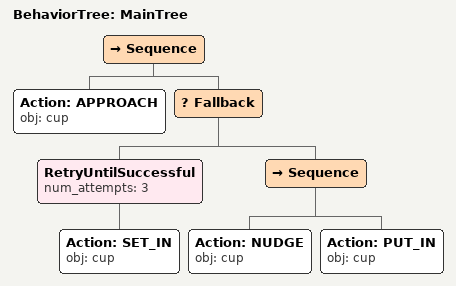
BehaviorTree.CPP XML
<root main_tree_to_execute="MainTree">
  <BehaviorTree ID="MainTree">
    <Sequence>
      <!-- Approach cup -->
      <Action ID="APPROACH" obj="cup" />
      <!-- Fallback: if PLACE_INSIDE cup fails, try alternative to reposition -->
      <Fallback>
        <!-- Retry PLACE_INSIDE cup up to 3 attempts -->
        <RetryUntilSuccessful num_attempts="3">
          <!-- Place inside cup -->
          <Action ID="SET_IN" obj="cup" />
        </RetryUntilSuccessful>
        <Sequence>
          <!-- Push cup forward toward front edge of table -->
          <Action ID="NUDGE" obj="cup" />
          <!-- Place inside cup -->
          <Action ID="PUT_IN" obj="cup" />
        </Sequence>
      </Fallback>
    </Sequence>
  </BehaviorTree>
</root>
